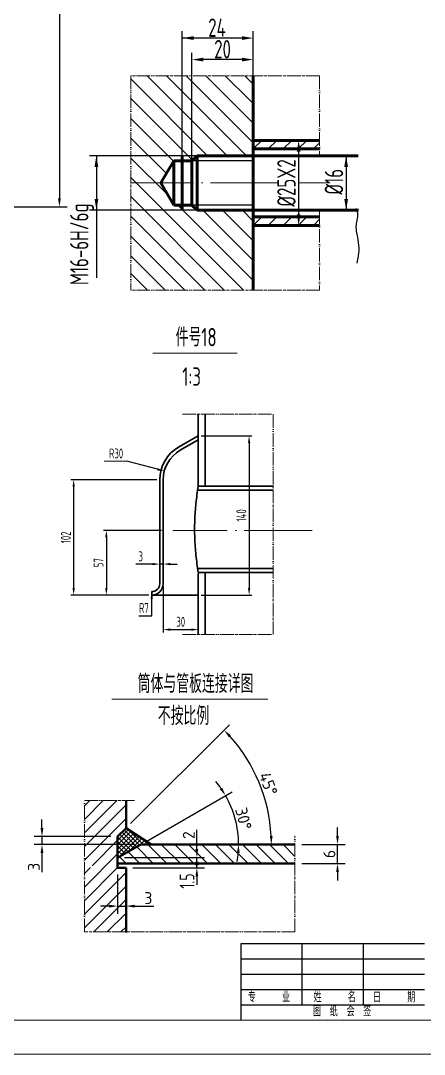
# Model space of a CAD drawing. Header units: millimetres. Extents: x 53 to 3617, y -1523 to 3523.
# Drawn here: x 1765 to 2477, y -1523 to 298 of the extents above; entities that cross this region are included whole.
import ezdxf
from ezdxf.enums import TextEntityAlignment as Align

# ---------------------------------------------------------------- set-up
doc = ezdxf.new("R2010")
doc.units = ezdxf.units.MM
doc.linetypes.add('ACAD_ISO04W100', pattern=[30, 24, -3, 0, -3])
doc.linetypes.add('ACAD_ISO05W100', pattern=[33, 24, -3, 0, -3, 0, -3])
for name, color, linetype, lineweight in [('1', 3, 'Continuous', 50), ('2', 4, 'Continuous', 25), ('A 粗实线', 1, 'Continuous', 60), ('B 细实线', 7, 'Continuous', 30), ('中心线', 1, 'ACAD_ISO04W100', 18), ('中粗线', 3, 'Continuous', 35), ('双点划线', 5, 'ACAD_ISO05W100', 18), ('标注', 7, 'Continuous', 18), ('细实线', 7, 'Continuous', 18)]:
    doc.layers.add(name, color=color, linetype=linetype, lineweight=lineweight)
doc.layers.add('DIM', color=2, linetype='Continuous')
doc.styles.add('GB', font='Tssdeng.shx', dxfattribs={"bigfont": 'hztxt.shx'})
doc.styles.add('HGCAD', font='gbenor.shx', dxfattribs={"width": 0.75, "bigfont": 'gbcbig.shx'})
doc.styles.add('HZTXT', font='Tssdeng.shx', dxfattribs={"bigfont": 'hztxt.shx'})
doc.styles.get("Standard").update_dxf_attribs({"font": 'Tssdeng.shx', "bigfont": 'hztxt.shx'})
doc.dimstyles.new('GB', dxfattribs={"dimscale": 6, "dimtxt": 3.5, "dimasz": 2.5, "dimexe": 2.25, "dimexo": 2, "dimtad": 1, "dimdec": 0, "dimtxsty": 'GB', "dimcen": 2.5, "dimadec": 0, "dimazin": 0, "dimtfac": 1, "dimtdec": 0, "dimtmove": 0, "dimatfit": 3, "dimfxl": 0, "dimarcsym": 0})
doc.dimstyles.new('HGCAD$0', dxfattribs={"dimscale": 5, "dimtxt": 3.5, "dimasz": 2.5, "dimexe": 1, "dimexo": 1, "dimgap": 1, "dimtad": 1, "dimdec": 1, "dimdsep": 46, "dimtxsty": 'HGCAD', "dimcen": 0, "dimadec": 1, "dimazin": 0, "dimtfac": 1, "dimtmove": 0, "dimatfit": 1, "dimfxl": 0, "dimarcsym": 0})
doc.dimstyles.new('HGCAD$4', dxfattribs={"dimscale": 5, "dimtxt": 3.5, "dimasz": 2.5, "dimexe": 1, "dimexo": 1, "dimgap": 1, "dimtad": 1, "dimtoh": 1, "dimdec": 1, "dimdsep": 46, "dimtxsty": 'HGCAD', "dimcen": 0, "dimadec": 1, "dimazin": 0, "dimtfac": 1, "dimtofl": 0, "dimtmove": 0, "dimatfit": 1, "dimfxl": 0, "dimarcsym": 0})

# ---------------------------------------------------------------- blocks, each defined once
blk = doc.blocks.new('*D15')
at = {"layer": 'Defpoints', "color": 0, "ltscale": 5}
for p in [(1603.2, 708.2), (1486.7, -29.8), (1833.5, -29.8)]:
    blk.add_point(p, dxfattribs=at)
at = {"layer": '标注', "color": 0, "lineweight": -2, "ltscale": 5}
for p, q in [((1615.2, 708.2), (1847, 708.2)), ((1833.5, 693.2), (1833.5, -14.8)), ((1498.7, -29.8), (1847, -29.8))]:
    blk.add_line(p, q, dxfattribs=at)
at = {"layer": '标注', "color": 0, "ltscale": 5}
for points in [[(1831, 693.2), (1836, 693.2), (1833.5, 708.2)], [(1831, -14.8), (1836, -14.8), (1833.5, -29.8)]]:
    blk.add_solid(points, dxfattribs=at)
at = {"layer": '标注', "color": 0, "ltscale": 5, "insert": (1819.2, 339.2), "char_height": 21, "attachment_point": 5, "rotation": 90, "style": 'GB'}
blk.add_mtext('738', dxfattribs=at)
blk = doc.blocks.new('HGCAD#HGTFTK~A1Z~HGCAD图框')
at = {"layer": '细实线', "color": 7}
blk.add_lwpolyline([(10, -10), (-584, -10), (-584, 831), (10, 831)], close=True, dxfattribs=at)
at = {"layer": '细实线', "color": 2}
blk.add_lwpolyline([(0, 0), (-559, 0), (-559, 821), (0, 821)], close=True, dxfattribs=at)
blk = doc.blocks.new('*D62')
at = {"layer": 'Defpoints', "color": 0, "ltscale": 6}
for p in [(2139.2, -1094.7), (1977.2, -1153.6), (1977.2, -1153.6), (2249, -1153.6), (1936.1, -1177.3)]:
    blk.add_point(p, dxfattribs=at)
at = {"layer": '标注', "color": 0, "lineweight": -2, "ltscale": 6}
blk.add_line((1987.6, -1147.6), (2138.2, -1060.7), dxfattribs=at)
for start, end in [(34.9866, 39.9733), (0, 30), (350.0267, 355.0134)]:
    blk.add_arc((1977.2, -1153.6), 172.4, start, end, dxfattribs=at)
at = {"layer": '标注', "color": 0, "ltscale": 6}
for points in [[(2120.6, -1053.4), (2116.4, -1056.1), (2126.5, -1067.4)], [(2146.5, -1168.5), (2151.5, -1168.7), (2149.6, -1153.6)]]:
    blk.add_solid(points, dxfattribs=at)
at = {"layer": '标注', "color": 0, "ltscale": 6, "insert": (2158.2, -1108.1), "char_height": 21, "attachment_point": 5, "rotation": 284.1314, "style": 'GB'}
blk.add_mtext('30°', dxfattribs=at)
blk = doc.blocks.new('*X53')
at = {"color": 0}
for p, q in [((38.75, 40.8), (34.84, 44.71)), ((41.93, 40.8), (37.45, 45.28)), ((45.12, 40.8), (40.63, 45.28)), ((48.3, 40.8), (43.81, 45.28)), ((51.48, 40.8), (47, 45.28)), ((54.66, 40.8), (50.18, 45.28)), ((57.84, 40.8), (53.36, 45.28)), ((61.03, 40.8), (56.54, 45.28)), ((64.21, 40.8), (59.72, 45.28)), ((67.39, 40.8), (62.91, 45.28)), ((70.57, 40.8), (66.09, 45.28)), ((72.07, 42.48), (69.27, 45.28)), ((32.39, 40.8), (30.81, 42.38)), ((35.57, 40.8), (32.82, 43.54))]:
    blk.add_line(p, q, dxfattribs=at)
blk = doc.blocks.new('*D63')
at = {"layer": 'Defpoints', "color": 0, "ltscale": 6}
for p in [(2169.3, -1011.1), (1950.7, -1125.3), (1936.1, -1139.8), (1977.2, -1153.6), (2249, -1153.6)]:
    blk.add_point(p, dxfattribs=at)
at = {"layer": '标注', "color": 0, "lineweight": -2, "ltscale": 6}
blk.add_line((1959.1, -1116.8), (2133.5, -942.5), dxfattribs=at)
blk.add_arc((1922.3, -1153.6), 285.1, 3.0145, 41.9855, dxfattribs=at)
at = {"layer": '标注', "color": 0, "ltscale": 6}
for points in [[(2132.4, -964.6), (2136.1, -961.2), (2123.9, -952)], [(2209.6, -1138.6), (2204.6, -1138.7), (2207.5, -1153.6)]]:
    blk.add_solid(points, dxfattribs=at)
at = {"layer": '标注', "color": 0, "ltscale": 6, "insert": (2202, -1046.8), "char_height": 21, "attachment_point": 5, "rotation": 290.9055, "style": 'GB'}
blk.add_mtext('45°', dxfattribs=at)
blk = doc.blocks.new('*D64')
at = {"layer": 'Defpoints', "color": 0, "ltscale": 6}
for p in [(1936.1, -1139.8), (1802.7, -1153.6), (1978.1, -1153.6)]:
    blk.add_point(p, dxfattribs=at)
at = {"layer": '标注', "color": 0, "lineweight": -2, "ltscale": 6}
for p, q in [((1802.7, -1124.8), (1802.7, -1109.8)), ((1924.1, -1139.8), (1789.2, -1139.8)), ((1802.7, -1139.8), (1802.7, -1153.6)), ((1966.1, -1153.6), (1789.2, -1153.6)), ((1802.7, -1168.6), (1802.7, -1202.4))]:
    blk.add_line(p, q, dxfattribs=at)
at = {"layer": '标注', "color": 0, "ltscale": 6}
for points in [[(1800.2, -1124.8), (1805.2, -1124.8), (1802.7, -1139.8)], [(1800.2, -1168.6), (1805.2, -1168.6), (1802.7, -1153.6)]]:
    blk.add_solid(points, dxfattribs=at)
at = {"layer": '标注', "color": 0, "ltscale": 6, "insert": (1788.4, -1193), "char_height": 21, "attachment_point": 5, "rotation": 90, "style": 'GB'}
blk.add_mtext('3', dxfattribs=at)
blk = doc.blocks.new('*D65')
at = {"layer": 'Defpoints', "color": 0, "ltscale": 6}
for p in [(1936.1, -1176.6), (2076, -1176.6), (1951, -1194.7)]:
    blk.add_point(p, dxfattribs=at)
at = {"layer": '标注', "color": 0, "lineweight": -2, "ltscale": 6}
for p, q in [((2076, -1161.6), (2076, -1127.8)), ((1948.1, -1176.6), (2089.5, -1176.6)), ((2076, -1194.7), (2076, -1176.6)), ((1963, -1194.7), (2089.5, -1194.7)), ((2076, -1209.7), (2076, -1224.7))]:
    blk.add_line(p, q, dxfattribs=at)
at = {"layer": '标注', "color": 0, "ltscale": 6}
for points in [[(2073.5, -1161.6), (2078.5, -1161.6), (2076, -1176.6)], [(2073.5, -1209.7), (2078.5, -1209.7), (2076, -1194.7)]]:
    blk.add_solid(points, dxfattribs=at)
at = {"layer": '标注', "color": 0, "ltscale": 6, "insert": (2061.7, -1137.2), "char_height": 21, "attachment_point": 5, "rotation": 90, "style": 'GB'}
blk.add_mtext('2', dxfattribs=at)
blk = doc.blocks.new('*D66')
at = {"layer": 'Defpoints', "color": 0, "ltscale": 6}
for p in [(1936.1, -1194.7), (1951, -1259.1), (1951, -1262.2)]:
    blk.add_point(p, dxfattribs=at)
at = {"layer": '标注', "color": 0, "lineweight": -2, "ltscale": 6}
for p, q in [((1936.1, -1206.7), (1936.1, -1275.7)), ((1921.1, -1262.2), (1906.1, -1262.2)), ((1936.1, -1262.2), (1951, -1262.2)), ((1951, -1271.1), (1951, -1275.7)), ((1966, -1262.2), (1999.8, -1262.2))]:
    blk.add_line(p, q, dxfattribs=at)
at = {"layer": '标注', "color": 0, "ltscale": 6}
for points in [[(1921.1, -1259.7), (1921.1, -1264.7), (1936.1, -1262.2)], [(1966, -1259.7), (1966, -1264.7), (1951, -1262.2)]]:
    blk.add_solid(points, dxfattribs=at)
at = {"layer": '标注', "color": 0, "ltscale": 6, "insert": (1990.4, -1248), "char_height": 21, "attachment_point": 5, "style": 'GB'}
blk.add_mtext('3', dxfattribs=at)
blk = doc.blocks.new('*X54')
at = {"color": 0}
for p, q in [((30.35, 46.26), (32.85, 48.76)), ((35.51, 45.1), (31.92, 48.69)), ((36.39, 45.28), (33.01, 48.66)), ((30.35, 45.2), (33.5, 48.35)), ((30.35, 44.14), (34.14, 47.93)), ((30.35, 43.08), (34.78, 47.51)), ((33.5, 43.93), (30.35, 47.08)), ((30.59, 42.25), (35.42, 47.09)), ((34.17, 44.32), (30.86, 47.63)), ((34.84, 44.71), (31.39, 48.16)), ((33.1, 43.7), (36.06, 46.67)), ((35.6, 45.15), (36.71, 46.25)), ((37.45, 45.28), (36.06, 46.68)), ((32.82, 43.54), (30.35, 46.02)), ((32.15, 43.16), (30.35, 44.95)), ((31.48, 42.77), (30.35, 43.89)), ((36.8, 45.28), (37.35, 45.83)), ((37.86, 45.28), (37.99, 45.41)), ((30.81, 42.38), (30.35, 42.83))]:
    blk.add_line(p, q, dxfattribs=at)
blk = doc.blocks.new('*D67')
at = {"layer": 'Defpoints', "color": 0, "ltscale": 6}
for p in [(2249, -1153.6), (2324.1, -1153.6), (2249, -1187.2)]:
    blk.add_point(p, dxfattribs=at)
at = {"layer": '标注', "color": 0, "lineweight": -2, "ltscale": 6}
for p, q in [((2324.1, -1138.6), (2324.1, -1123.6)), ((2261, -1153.6), (2337.6, -1153.6)), ((2324.1, -1187.2), (2324.1, -1153.6)), ((2261, -1187.2), (2337.6, -1187.2)), ((2324.1, -1202.2), (2324.1, -1217.2))]:
    blk.add_line(p, q, dxfattribs=at)
at = {"layer": '标注', "color": 0, "ltscale": 6}
for points in [[(2321.6, -1138.6), (2326.6, -1138.6), (2324.1, -1153.6)], [(2321.6, -1202.2), (2326.6, -1202.2), (2324.1, -1187.2)]]:
    blk.add_solid(points, dxfattribs=at)
at = {"layer": '标注', "color": 0, "ltscale": 6, "insert": (2309.8, -1170.4), "char_height": 21, "attachment_point": 5, "rotation": 90, "style": 'GB'}
blk.add_mtext('6 ', dxfattribs=at)
blk = doc.blocks.new('*D99')
at = {"layer": 'Defpoints', "color": 0, "ltscale": 8}
for p in [(2018.6, -600), (1916.3, -714), (1996.4, -714)]:
    blk.add_point(p, dxfattribs=at)
at = {"layer": '标注', "color": 0, "lineweight": -2, "ltscale": 8}
for p, q in [((2013.6, -600), (1911.3, -600)), ((1916.3, -612.5), (1916.3, -701.5)), ((1991.4, -714), (1911.3, -714))]:
    blk.add_line(p, q, dxfattribs=at)
at = {"layer": '标注', "color": 0, "ltscale": 8}
for points in [[(1914.2, -612.5), (1918.3, -612.5), (1916.3, -600)], [(1914.2, -701.5), (1918.3, -701.5), (1916.3, -714)]]:
    blk.add_solid(points, dxfattribs=at)
at = {"layer": '标注', "color": 0, "ltscale": 8, "insert": (1902.5, -657), "char_height": 17.5, "attachment_point": 5, "rotation": 90, "style": 'HGCAD'}
blk.add_mtext('57', dxfattribs=at)
blk = doc.blocks.new('*D100')
at = {"layer": 'Defpoints', "color": 0, "ltscale": 6}
for p in [(1996.4, -694), (1996.4, -708)]:
    blk.add_point(p, dxfattribs=at)
at = {"layer": '细实线', "color": 0, "lineweight": -2, "ltscale": 6}
for p, q in [((1996.4, -750.5), (1996.4, -720.5)), ((1973.8, -750.5), (1996.4, -750.5))]:
    blk.add_line(p, q, dxfattribs=at)
at = {"layer": '细实线', "color": 0, "ltscale": 6}
blk.add_solid([(1994.3, -720.5), (1998.5, -720.5), (1996.4, -708)], dxfattribs=at)
at = {"layer": '细实线', "color": 0, "ltscale": 6, "insert": (1982.6, -736.8), "char_height": 17.5, "attachment_point": 5, "style": 'HGCAD'}
blk.add_mtext('R7', dxfattribs=at)
blk = doc.blocks.new('*D101')
at = {"layer": 'Defpoints', "color": 0, "ltscale": 6}
for p in [(2010.4, -651.4), (2016.4, -651.4), (2010.4, -659.5)]:
    blk.add_point(p, dxfattribs=at)
at = {"layer": '细实线', "color": 0, "lineweight": -2, "ltscale": 6}
for p, q in [((1997.9, -659.5), (1968.4, -659.5)), ((2010.4, -656.4), (2010.4, -664.5)), ((2016.4, -659.5), (2010.4, -659.5)), ((2016.4, -656.4), (2016.4, -664.5)), ((2028.9, -659.5), (2041.4, -659.5))]:
    blk.add_line(p, q, dxfattribs=at)
at = {"layer": '细实线', "color": 0, "ltscale": 6}
for points in [[(1997.9, -657.4), (1997.9, -661.5), (2010.4, -659.5)], [(2028.9, -657.4), (2028.9, -661.5), (2016.4, -659.5)]]:
    blk.add_solid(points, dxfattribs=at)
at = {"layer": '细实线', "color": 0, "ltscale": 6, "insert": (1976.9, -645.7), "char_height": 17.5, "attachment_point": 5, "style": 'HGCAD'}
blk.add_mtext('3', dxfattribs=at)
blk = doc.blocks.new('*D102')
at = {"layer": 'Defpoints', "color": 0, "ltscale": 6}
for p in [(2018.4, -495.6), (2076.4, -510.8)]:
    blk.add_point(p, dxfattribs=at)
at = {"layer": '细实线', "color": 0, "lineweight": -2, "ltscale": 6}
blk.add_line((2006.3, -492.4), (1952.5, -478.3), dxfattribs=at)
at = {"layer": '细实线', "color": 0, "ltscale": 6}
blk.add_solid([(2006.8, -490.4), (2005.8, -494.4), (2018.4, -495.6)], dxfattribs=at)
at = {"layer": '细实线', "color": 0, "ltscale": 6, "insert": (1933.6, -464.5), "char_height": 17.5, "attachment_point": 5, "style": 'HGCAD'}
blk.add_mtext('R30', dxfattribs=at)
blk = doc.blocks.new('*D103')
at = {"layer": 'Defpoints', "color": 0, "ltscale": 6}
for p in [(2016.4, -694), (2078.5, -694), (2078.5, -774.9)]:
    blk.add_point(p, dxfattribs=at)
at = {"layer": '细实线', "color": 0, "lineweight": -2, "ltscale": 6}
for p, q in [((2016.4, -699), (2016.4, -779.9)), ((2078.5, -699), (2078.5, -779.9)), ((2028.9, -774.9), (2066, -774.9))]:
    blk.add_line(p, q, dxfattribs=at)
at = {"layer": '细实线', "color": 0, "ltscale": 6}
for points in [[(2028.9, -772.8), (2028.9, -777), (2016.4, -774.9)], [(2066, -772.8), (2066, -777), (2078.5, -774.9)]]:
    blk.add_solid(points, dxfattribs=at)
at = {"layer": '细实线', "color": 0, "ltscale": 6, "insert": (2047.5, -761.2), "char_height": 17.5, "attachment_point": 5, "style": 'HGCAD'}
blk.add_mtext('30', dxfattribs=at)
blk = doc.blocks.new('*D104')
at = {"layer": 'Defpoints', "color": 0, "ltscale": 6}
for p in [(2078.5, -433.4), (2078.5, -714), (2168.1, -714)]:
    blk.add_point(p, dxfattribs=at)
at = {"layer": '细实线', "color": 0, "lineweight": -2, "ltscale": 6}
for p, q in [((2083.5, -433.4), (2173.1, -433.4)), ((2168.1, -445.9), (2168.1, -701.5)), ((2083.5, -714), (2173.1, -714))]:
    blk.add_line(p, q, dxfattribs=at)
at = {"layer": '细实线', "color": 0, "ltscale": 6}
for points in [[(2166.1, -445.9), (2170.2, -445.9), (2168.1, -433.4)], [(2166.1, -701.5), (2170.2, -701.5), (2168.1, -714)]]:
    blk.add_solid(points, dxfattribs=at)
at = {"layer": '细实线', "color": 0, "ltscale": 6, "insert": (2154.4, -573.7), "char_height": 17.5, "attachment_point": 5, "rotation": 90, "style": 'HGCAD'}
blk.add_mtext('140', dxfattribs=at)
blk = doc.blocks.new('*D105')
at = {"layer": 'Defpoints', "color": 0, "ltscale": 6}
for p in [(2010.4, -510.8), (1858.6, -714), (1946.3, -714)]:
    blk.add_point(p, dxfattribs=at)
at = {"layer": '细实线', "color": 0, "lineweight": -2, "ltscale": 6}
for p, q in [((2005.4, -510.8), (1853.6, -510.8)), ((1858.6, -523.3), (1858.6, -701.5)), ((1941.3, -714), (1853.6, -714))]:
    blk.add_line(p, q, dxfattribs=at)
at = {"layer": '细实线', "color": 0, "ltscale": 6}
for points in [[(1856.5, -523.3), (1860.7, -523.3), (1858.6, -510.8)], [(1856.5, -701.5), (1860.7, -701.5), (1858.6, -714)]]:
    blk.add_solid(points, dxfattribs=at)
at = {"layer": '细实线', "color": 0, "ltscale": 6, "insert": (1844.9, -612.4), "char_height": 17.5, "attachment_point": 5, "rotation": 90, "style": 'HGCAD'}
blk.add_mtext('102', dxfattribs=at)

msp = doc.modelspace()

# ---------------------------------------------------------------- linework, layer by layer
at = {"color": 0}
for p, q in [((1877.47, -1133.36), (1934.58, -1076.24)), ((1877.47, -1109.49), (1910.72, -1076.24)), ((1877.47, -1085.63), (1886.85, -1076.24)), ((1877.47, -1157.22), (1951, -1083.69)), ((1877.47, -1181.09), (1951, -1107.55)), ((1891.31, -1191.11), (1936.15, -1146.27)), ((1877.47, -1228.81), (1936.15, -1170.13)), ((1877.24, -1205.17), (1888.36, -1194.05)), ((1877.47, -1252.68), (1936.15, -1194)), ((1877.47, -1276.54), (1951, -1203.01)), ((1877.47, -1300.41), (1951, -1226.88)), ((1893.94, -1307.8), (1951, -1250.74)), ((1917.81, -1307.8), (1951, -1274.61)), ((1941.67, -1307.8), (1951, -1298.47))]:
    msp.add_line(p, q, dxfattribs=at)
at = {"layer": '1', "color": 3}
for p, q in [((1951, -1076.24), (1951, -1124.95)), ((1936.15, -1139.8), (1951, -1124.95)), ((1951, -1124.95), (1995.29, -1153.84)), ((1936.15, -1139.8), (1936.15, -1194.67)), ((1936.15, -1177.35), (1977.23, -1153.63)), ((2249.04, -1153.63), (1977.23, -1153.63)), ((2249.04, -1187.25), (1936.15, -1187.25)), ((1951, -1194.67), (1936.15, -1194.67)), ((1951, -1194.67), (1951, -1308.97))]:
    msp.add_line(p, q, dxfattribs=at)
at = {"layer": 'A 粗实线'}
for p, q in [((2175.32, 201.27), (2175.32, -176.82)), ((2175.32, 201.27), (2175.32, 67.21)), ((2292.46, 87.23), (2175.32, 87.23)), ((2050.32, 12.23), (2050.32, 60.23)), ((2076.32, 60.23), (2067.32, 51.23)), ((2076.32, 12.23), (2076.32, 60.23)), ((2360.42, 60.23), (2076.32, 60.23)), ((2292.46, 72.23), (2175.32, 72.23)), ((2035.12, 51.23), (2012.61, 12.23)), ((2035.12, 12.23), (2035.12, 51.23)), ((2067.32, 51.23), (2035.12, 51.23)), ((2067.32, 12.23), (2067.32, 51.23)), ((2035.12, -26.77), (2012.61, 12.23)), ((2035.12, 12.23), (2035.12, -26.77)), ((2050.32, 12.23), (2050.32, -35.77)), ((2067.32, 12.23), (2067.32, -26.77)), ((2076.32, 12.23), (2076.32, -35.77)), ((2067.32, -26.77), (2035.12, -26.77)), ((2076.32, -35.77), (2067.32, -26.77)), ((2361.15, -35.77), (2076.32, -35.77)), ((2292.46, -47.77), (2175.32, -47.77)), ((2292.46, -62.77), (2175.32, -62.77))]:
    msp.add_line(p, q, dxfattribs=at)
at = {"layer": 'B 细实线'}
for p, q in [((2050.32, 51.23), (2050.32, 279.53)), ((2175.32, 201.27), (2175.32, 279.53)), ((2155.52, 267.53), (2050.32, 267.53)), ((2067.32, 51.23), (2067.32, 241.61)), ((2175.32, 201.27), (2175.32, 241.61)), ((2155.52, 229.61), (2087.12, 229.61)), ((1988.13, 201.27), (2129.18, 60.23)), ((2022.6, 201.27), (2163.65, 60.23)), ((2057.07, 201.27), (2175.32, 83.03)), ((2091.55, 201.27), (2169.32, 123.5)), ((2126.02, 201.27), (2169.32, 157.97)), ((2160.49, 201.27), (2169.32, 192.44)), ((1959.44, 195.49), (2094.71, 60.23)), ((2169.32, 192.44), (2175.32, 186.44)), ((1959.44, 161.02), (2068.28, 52.18)), ((2169.32, 157.97), (2175.32, 151.97)), ((1959.44, 125.84), (2034.73, 50.55)), ((2169.32, 123.5), (2175.32, 117.5)), ((1959.44, 91.37), (2022.12, 28.7)), ((2169.32, 89.03), (2175.32, 83.03)), ((2175.41, 72.23), (2190.41, 87.23)), ((2201.92, 72.23), (2216.92, 87.23)), ((2228.44, 72.23), (2243.44, 87.23)), ((2254.96, 72.23), (2269.96, 87.23)), ((2281.47, 72.23), (2292.46, 83.21)), ((2055.32, 60.23), (1886.73, 60.23)), ((1898.73, 60.23), (1898.73, -35.77)), ((1959.44, 56.19), (2025.17, -9.53)), ((2076.32, 60.23), (2055.32, 60.23)), ((2255.58, 67.43), (2255.58, -42.97)), ((2339.31, 60.23), (2339.31, -35.77)), ((2175.32, 51.23), (2067.32, 51.23)), ((1959.44, 21.72), (2157.99, -176.82)), ((1959.44, -11.89), (2124.37, -176.82)), ((2076.32, -35.77), (1886.73, -35.77)), ((1898.73, -35.2), (1898.73, -55)), ((2042.41, -26.77), (2175.32, -159.69)), ((2076.32, -35.77), (2055.32, -35.77)), ((2175.32, -26.77), (2067.32, -26.77)), ((2086.59, -35.77), (2175.32, -124.51)), ((2121.06, -35.77), (2175.32, -90.04)), ((2156.24, -35.77), (2175.32, -54.86)), ((1959.44, -46.36), (2089.9, -176.82)), ((2175.41, -62.77), (2190.41, -47.77)), ((2201.92, -62.77), (2216.92, -47.77)), ((2228.44, -62.77), (2243.44, -47.77)), ((2254.96, -62.77), (2269.96, -47.77)), ((2281.47, -62.77), (2292.46, -51.79)), ((1898.73, -55), (1898.73, -154.75)), ((1959.44, -81.54), (2054.72, -176.82)), ((1959.44, -116.01), (2020.25, -176.82)), ((1959.44, -147.48), (1988.78, -176.82))]:
    msp.add_line(p, q, dxfattribs=at)
msp.add_lwpolyline([(2357.26, -33.02, -0.0004447), (2357.3, -33.12, -0.1071089), (2359.4, -44.28, -0.0533233), (2357.68, -56.97, 0.0672359), (2356.6, -67.09, 0.0525477), (2358.17, -78.89, -0.0330465), (2361.4, -97.51, -0.0688287), (2360.8, -116.29, -0.0237359), (2357.99, -129.02)], format="xyb", dxfattribs=at)
for points in [[(2070.12, 270.83), (2070.12, 264.23), (2050.32, 267.53)], [(2155.52, 270.83), (2155.52, 264.23), (2175.32, 267.53)], [(2087.12, 232.91), (2087.12, 226.31), (2067.32, 229.61)], [(2155.52, 232.91), (2155.52, 226.31), (2175.32, 229.61)], [(2258.88, 67.43), (2252.28, 67.43), (2255.58, 87.23)], [(1895.43, 40.43), (1902.03, 40.43), (1898.73, 60.23)], [(2342.61, 40.43), (2336.01, 40.43), (2339.31, 60.23)], [(1895.43, -15.97), (1902.03, -15.97), (1898.73, -35.77)], [(2342.61, -15.97), (2336.01, -15.97), (2339.31, -35.77)], [(2258.88, -42.97), (2252.28, -42.97), (2255.58, -62.77)]]:
    msp.add_solid(points, dxfattribs=at)
at = {"layer": 'DIM', "const_width": 3.75}
msp.add_lwpolyline([(2074.11, -1187.25, 1), (2077.86, -1187.25, 1)], format="xyb", close=True, dxfattribs=at)
at = {"layer": '中心线', "ltscale": 5}
for p, q in [((2220.28, 12.23), (1959.44, 12.23)), ((2308.74, 12.23), (2255.99, 12.23)), ((2279.45, -600.01), (2033.46, -600.01))]:
    msp.add_line(p, q, dxfattribs=at)
at = {"layer": '中粗线', "ltscale": 5}
for p, q in [((2078.48, -395.54), (2078.48, -524.01)), ((2090.48, -395.54), (2090.48, -522.01)), ((2078.48, -522.01), (2210.84, -522.01)), ((2210.84, -529.01), (2077.36, -529.01)), ((2210.84, -667.01), (2077.36, -667.01)), ((2078.48, -674.01), (2210.84, -674.01)), ((2078.48, -676.01), (2078.48, -783.76)), ((2090.48, -676.01), (2090.48, -783.76))]:
    msp.add_line(p, q, dxfattribs=at)
at = {"layer": '中粗线', "ltscale": 8}
for p, q in [((2078.48, -433.39), (2043.43, -453.63)), ((2078.48, -440.32), (2046.43, -458.83)), ((2010.43, -510.79), (2010.43, -694.01)), ((2016.43, -510.79), (2016.43, -694.01)), ((1996.43, -708.01), (1996.43, -714.01)), ((1996.43, -714.01), (2078.48, -714.01))]:
    msp.add_line(p, q, dxfattribs=at)
for centre, radius, start, end in [((2076.43, -510.79), 66, 120, 180), ((2076.43, -510.79), 60, 120, 180), ((1996.43, -694.01), 20, 270, 0), ((1996.43, -694.01), 14, 270, 0)]:
    msp.add_arc(centre, radius, start, end, dxfattribs=at)
at = {"layer": '中粗线', "ltscale": 5}
msp.add_spline([(2078.48, -674.01), (2076.17, -658.81), (2074.36, -643.61), (2073.06, -628.41), (2072.28, -613.21), (2072.02, -598.01), (2072.28, -582.81), (2073.06, -567.61), (2074.36, -552.41), (2076.17, -537.21), (2078.48, -522.01)], degree=3, dxfattribs=at)
at = {"layer": '双点划线'}
for p, q in [((1959.44, 201.27), (1959.44, -176.82)), ((2292.46, 201.27), (1959.44, 201.27)), ((2292.46, 201.27), (2292.46, 60.23)), ((2292.46, -35.77), (2292.46, -176.82)), ((2292.46, -176.82), (1959.44, -176.82)), ((2050.56, -395.54), (2210.84, -395.54)), ((2210.84, -395.54), (2210.84, -783.76)), ((2050.56, -783.76), (2210.84, -783.76)), ((1877.47, -1307.8), (1877.47, -1076.24)), ((1877.47, -1076.24), (1966, -1076.24)), ((2249.04, -1307.8), (2249.04, -1138.63)), ((2249.04, -1307.8), (1877.47, -1307.8))]:
    msp.add_line(p, q, dxfattribs=at)
at = {"layer": '标注', "ltscale": 6}
for p, q in [((1998.03, -287.47), (2147.19, -287.47)), ((1925.74, -897.76), (2201.29, -897.76))]:
    msp.add_line(p, q, dxfattribs=at)
at = {"layer": '细实线', "ltscale": 6}
msp.add_line((1952.46, -478.29), (1912.59, -478.29), dxfattribs=at)
at = {"layer": '细实线', "color": 0, "lineweight": -3}
for p, q in [((2477.33, -1328.41), (2153.33, -1328.41)), ((2153.33, -1328.41), (2153.33, -1463.41)), ((2261.33, -1328.41), (2261.33, -1436.41)), ((2369.33, -1328.41), (2369.33, -1436.41)), ((2153.33, -1355.41), (2477.33, -1355.41)), ((2153.33, -1382.41), (2477.33, -1382.41)), ((2153.33, -1409.41), (2477.33, -1409.41)), ((2153.33, -1436.41), (2477.33, -1436.41))]:
    msp.add_line(p, q, dxfattribs=at)
for p in [(2261.33, -1328.41), (2369.33, -1328.41)]:
    msp.add_point(p, dxfattribs=at)

# ---------------------------------------------------------------- block references
at = {"layer": '2', "xscale": 7.5, "yscale": 7.5, "zscale": 7.5}
for name in ['*X54', '*X53']:
    msp.add_blockref(name, (1708.5, -1493.24), dxfattribs=at)
at = {"layer": '标注', "ltscale": 6, "xscale": 6, "yscale": 6, "zscale": 6}
msp.add_blockref('HGCAD#HGTFTK~A1Z~HGCAD图框', (3557.33, -1463.41), dxfattribs=at)

# ---------------------------------------------------------------- texts
at = {"color": 7, "linetype": 'Continuous', "lineweight": 18, "style": 'HGCAD', "width": 0.75}
for s, p in [('专      业', (2165.94, -1431.86)), ('姓      名', (2281.86, -1431.7)), ('日      期', (2386.81, -1432.08)), ('图  纸  会  签', (2280.93, -1456.57))]:
    msp.add_text(s, height=18.9, dxfattribs=at).set_placement(p)
at = {"layer": '标注', "ltscale": 6, "style": 'HZTXT', "width": 0.7}
for s, p in [('24', (2111.55, 285.88)), ('20', (2121.32, 247.96))]:
    msp.add_text(s, height=32.393, dxfattribs=at).set_placement(p, align=Align.MIDDLE_CENTER)
for s, p in [('%%C25X2', (2234.02, 12.23)), ('%%c16', (2317.86, 14.36)), ('M16-6H/6g', (1868.44, -95.94))]:
    msp.add_text(s, height=32.393, rotation=90, dxfattribs=at).set_placement(p, align=Align.MIDDLE_CENTER)
msp.add_text('件号18', height=32.393, dxfattribs=at).set_placement((2074.72, -257.88), align=Align.MIDDLE)
msp.add_text('1:3', height=32.393, dxfattribs=at).set_placement((2050.2, -328.93), align=Align.MIDDLE_LEFT)
for s, p in [('筒体与管板连接详图', (1971.6, -886.55)), ('不按比例', (2007.03, -943.12))]:
    msp.add_text(s, height=32.393, dxfattribs=at).set_placement(p)
at = {"layer": '标注', "ltscale": 6, "width": 0.7}
msp.add_text('1.5', height=26.25, rotation=90, dxfattribs=at).set_placement((2071.8, -1231.34))

# ---------------------------------------------------------------- dimensions: what is measured, and where the dimension line sits
at = {"layer": '标注', "ltscale": 5}
dim = msp.add_linear_dim(base=(1833.5, -29.8), p1=(1603.16, 708.2), p2=(1486.66, -29.8), angle=90, dimstyle='GB', dxfattribs=at)
dim.commit()
dim.dimension.update_dxf_attribs({"geometry": '*D15', "text_midpoint": (1833.5, 339.2), "dimtype": 160})
at = {"layer": '标注', "ltscale": 8}
dim = msp.add_linear_dim(base=(1916.26, -714.01), p1=(2018.61, -600.01), p2=(1996.43, -714.01), angle=90, text='57', dimstyle='HGCAD$0', override={"dimdec": 0, "dimtdec": 2}, dxfattribs=at)
dim.commit()
dim.dimension.update_dxf_attribs({"geometry": '*D99', "text_midpoint": (1916.26, -657.01), "dimtype": 160})
at = {"layer": '标注', "ltscale": 6}
for base, line2, picture, middle in [((2169.25, -1011.06), ((1936.15, -1139.8), (1950.66, -1125.29)), '*D63', (2188.68, -1051.89)), ((2139.23, -1094.67), ((1936.15, -1177.35), (1977.23, -1153.63)), '*D62', (2144.41, -1111.54))]:
    dim = msp.add_angular_dim_2l(base=base, line1=((2249.04, -1153.63), (1977.23, -1153.63)), line2=line2, dimstyle='GB', dxfattribs=at)
    dim.commit()
    dim.dimension.update_dxf_attribs({"geometry": picture, "text_midpoint": middle, "dimtype": 162})
for base, p1, p2, text, picture, middle in [((1802.68, -1153.63), (1936.15, -1139.8), (1978.1, -1153.63), '3', '*D64', (1788.43, -1193.03)), ((2075.98, -1176.59), (1951, -1194.67), (1936.15, -1176.59), '2', '*D65', (2061.73, -1137.19)), ((2324.05, -1153.63), (2249.04, -1187.25), (2249.04, -1153.63), '6 ', '*D67', (2309.8, -1170.44))]:
    dim = msp.add_linear_dim(base=base, p1=p1, p2=p2, angle=90, text=text, dimstyle='GB', dxfattribs=at)
    dim.commit()
    dim.dimension.update_dxf_attribs({"geometry": picture, "text_midpoint": middle})
dim = msp.add_linear_dim(base=(1951, -1262.25), p1=(1936.15, -1194.67), p2=(1951, -1259.13), text='3', dimstyle='GB', dxfattribs=at)
dim.commit()
dim.dimension.update_dxf_attribs({"geometry": '*D66', "text_midpoint": (1990.4, -1248)})
at = {"layer": '细实线', "ltscale": 6}
for base, p1, p2, text, picture, middle in [((2168.13, -714.01), (2078.48, -433.39), (2078.48, -714.01), '140', '*D104', (2154.38, -573.7)), ((1858.63, -714.01), (2010.43, -510.79), (1946.35, -714.01), '102', '*D105', (1844.88, -612.4))]:
    dim = msp.add_linear_dim(base=base, p1=p1, p2=p2, angle=90, text=text, dimstyle='HGCAD$0', dxfattribs=at)
    dim.commit()
    dim.dimension.update_dxf_attribs({"geometry": picture, "text_midpoint": middle})
dim = msp.add_radius_dim(center=(2076.43, -510.79), mpoint=(2018.39, -495.58), text='R30', dimstyle='HGCAD$4', dxfattribs=at)
dim.commit()
dim.dimension.update_dxf_attribs({"geometry": '*D102', "text_midpoint": (1933.58, -478.29), "dimtype": 164})
dim = msp.add_linear_dim(base=(2010.43, -659.46), p1=(2016.43, -651.42), p2=(2010.43, -651.42), text='3', dimstyle='HGCAD$0', dxfattribs=at)
dim.commit()
dim.dimension.update_dxf_attribs({"geometry": '*D101', "text_midpoint": (1976.9, -645.71)})
dim = msp.add_radius_dim(center=(1996.43, -694.01), mpoint=(1996.43, -708.01), text='R7', dimstyle='HGCAD$4', override={"dimtmove": 1}, dxfattribs=at)
dim.commit()
dim.dimension.update_dxf_attribs({"geometry": '*D100', "text_midpoint": (1982.6, -736.76)})
dim = msp.add_linear_dim(base=(2078.48, -774.92), p1=(2016.43, -694.01), p2=(2078.48, -694.01), text='30', dimstyle='HGCAD$0', dxfattribs=at)
dim.commit()
dim.dimension.update_dxf_attribs({"geometry": '*D103', "text_midpoint": (2047.46, -774.92), "dimtype": 160})

doc.saveas('drawing.dxf')
